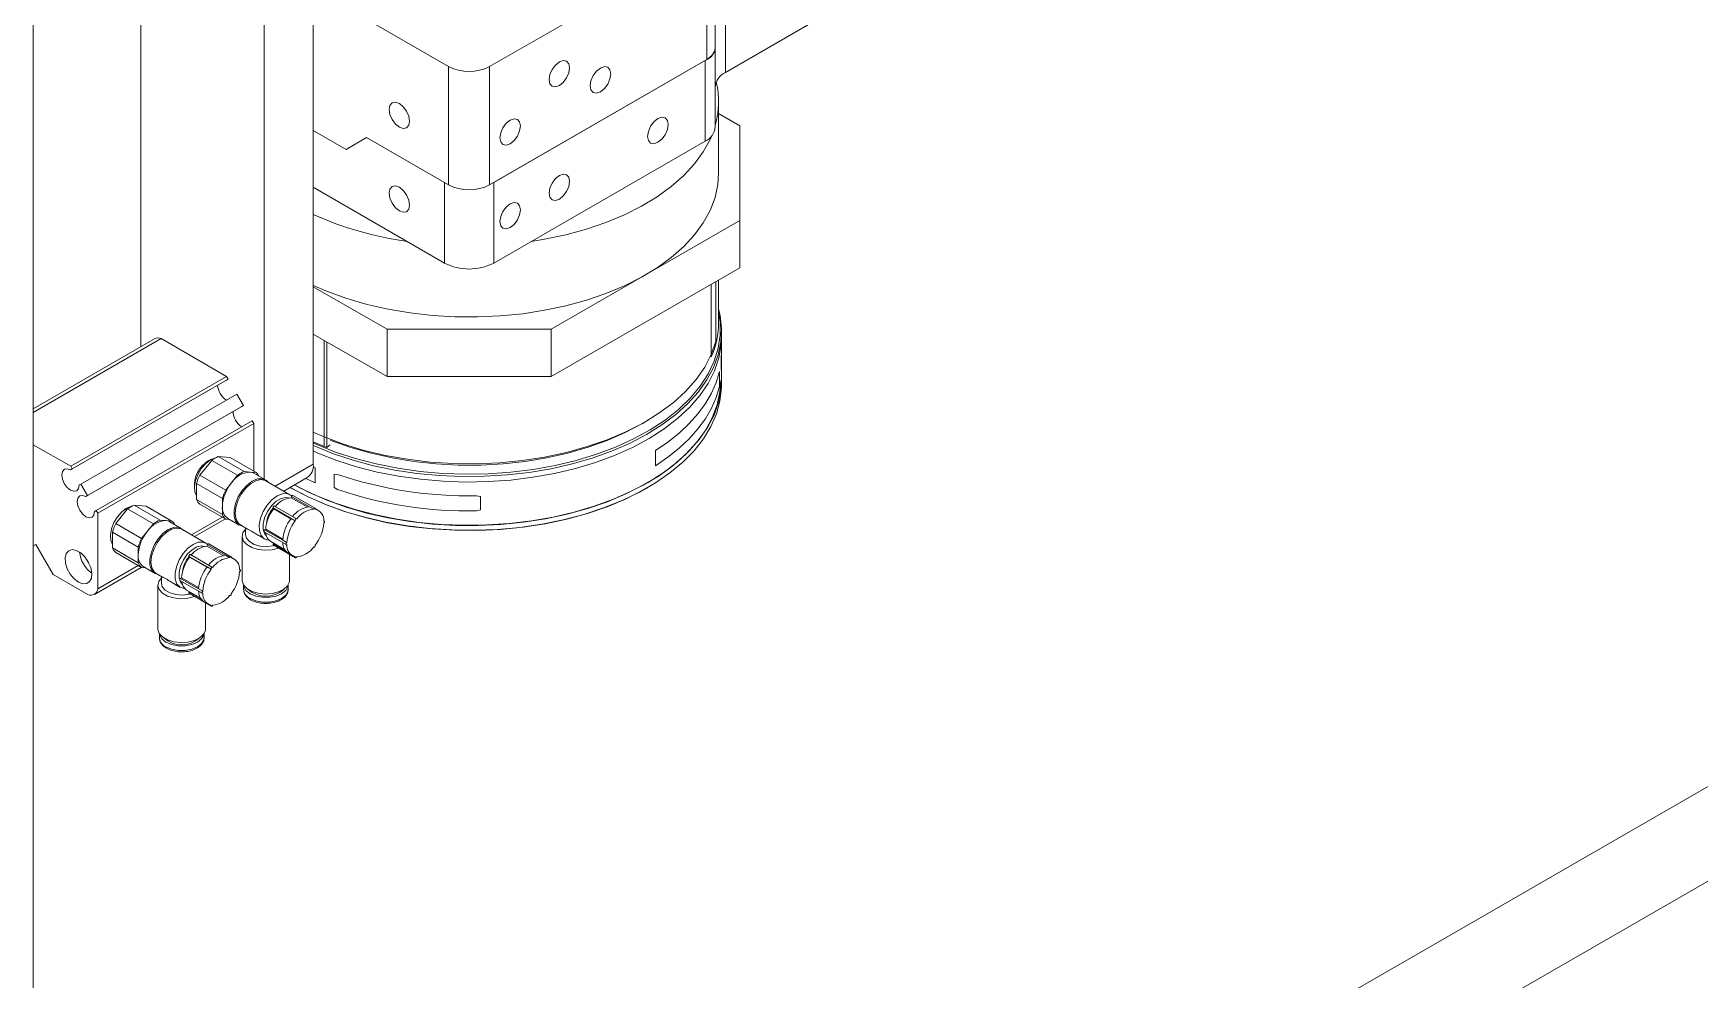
# Model space of a CAD drawing. Header units: millimetres. Extents: x 169 to 14583, y -399 to 10804.
# Drawn here: x 4283.4 to 4570.6, y 8486.7 to 8649.9 of the extents above; entities that cross this region are included whole.
import ezdxf

# ---------------------------------------------------------------- set-up
doc = ezdxf.new("R2010")
doc.units = ezdxf.units.MM
doc.header["$LTSCALE"] = 35

msp = doc.modelspace()

# ---------------------------------------------------------------- linework, layer by layer
at = {"color": 7, "linetype": 'Continuous', "lineweight": 18}
for p, q in [((4283.406, 8830.018), (4283.406, 8337.08)), ((4301.953, 8690.306), (4301.953, 8595.861)), ((4323.166, 8573.025), (4323.166, 8678.06)), ((4400.948, 8667.82), (4400.948, 8647.406)), ((4331.651, 8575.584), (4331.651, 8665.403)), ((4362.057, 8644.173), (4399.483, 8665.779)), ((4399.483, 8645.365), (4399.483, 8665.779)), ((4331.651, 8657.644), (4354.986, 8644.173)), ((4402.705, 8643.141), (4402.705, 8656.882)), ((4419.333, 8652.74), (4402.705, 8643.141)), ((4283.406, 8353.408), (4796.058, 8649.356)), ((4362.057, 8623.76), (4399.483, 8645.365)), ((4362.764, 8624.168), (4399.19, 8645.196)), ((4399.19, 8645.196), (4399.19, 8631.315)), ((4400.948, 8646.351), (4400.948, 8647.406)), ((4400.948, 8633.764), (4400.948, 8646.351)), ((4354.986, 8623.76), (4354.986, 8644.173)), ((4362.057, 8644.173), (4362.057, 8623.76)), ((4283.406, 8337.08), (4810.201, 8641.192)), ((4401.521, 8625.796), (4401.521, 8638.044)), ((4401.521, 8625.796), (4401.521, 8638.044)), ((4401.521, 8625.796), (4401.521, 8638.044)), ((4401.521, 8625.796), (4401.521, 8638.044)), ((4401.521, 8636.078), (4405.19, 8633.96)), ((4405.19, 8617.632), (4405.19, 8633.96)), ((4331.651, 8633.148), (4337.308, 8629.882)), ((4337.308, 8629.882), (4340.844, 8631.924)), ((4340.844, 8631.924), (4354.279, 8624.168)), ((4340.844, 8631.924), (4354.986, 8623.76)), ((4362.764, 8610.287), (4399.19, 8631.315)), ((4331.651, 8623.349), (4354.279, 8610.287)), ((4354.279, 8610.287), (4354.279, 8624.168)), ((4362.764, 8610.287), (4362.764, 8624.168)), ((4405.19, 8617.632), (4372.664, 8598.855)), ((4405.19, 8609.467), (4405.19, 8617.632)), ((4405.19, 8609.467), (4372.664, 8590.689)), ((4405.19, 8609.467), (4388.927, 8600.078)), ((4344.379, 8598.855), (4331.651, 8606.202)), ((4400.263, 8594.114), (4400.263, 8606.622)), ((4401.039, 8596.777), (4401.039, 8607.07)), ((4401.521, 8600.075), (4401.521, 8607.349)), ((4388.927, 8600.078), (4372.664, 8590.689)), ((4283.406, 8584.529), (4305.44, 8597.249)), ((4304.31, 8597.222), (4283.406, 8585.154)), ((4316.721, 8590.737), (4305.44, 8597.249)), ((4344.379, 8590.689), (4331.651, 8598.037)), ((4333.56, 8578.638), (4333.56, 8596.935)), ((4334.007, 8578.456), (4334.007, 8596.677)), ((4344.379, 8598.855), (4372.664, 8598.855)), ((4344.379, 8590.689), (4344.379, 8598.855)), ((4372.664, 8598.855), (4372.664, 8590.689)), ((4401.062, 8596.949), (4401.039, 8596.777)), ((4402.021, 8589.297), (4402.021, 8598.567)), ((4402.021, 8595.258), (4402.021, 8597.626)), ((4400.093, 8594.139), (4400.263, 8594.114)), ((4401.986, 8594.081), (4402.008, 8594.639)), ((4401.986, 8591.795), (4401.986, 8594.081)), ((4402.008, 8594.639), (4402.021, 8595.258)), ((4289.851, 8575.225), (4316.721, 8590.737)), ((4290.114, 8574.768), (4316.984, 8590.28)), ((4316.691, 8590.11), (4316.984, 8590.28)), ((4316.984, 8590.28), (4316.721, 8590.737)), ((4372.664, 8590.689), (4344.379, 8590.689)), ((4401.644, 8591.589), (4401.644, 8588.976)), ((4401.986, 8591.795), (4402.008, 8592.026)), ((4402.021, 8592.645), (4402.008, 8592.026)), ((4402.021, 8590.153), (4402.021, 8592.645)), ((4289.821, 8574.598), (4316.691, 8590.11)), ((4291.614, 8572.17), (4318.484, 8587.682)), ((4319.634, 8585.69), (4318.484, 8587.682)), ((4292.471, 8570.008), (4319.341, 8585.52)), ((4292.764, 8570.178), (4319.634, 8585.69)), ((4319.341, 8585.52), (4319.634, 8585.69)), ((4294.264, 8567.58), (4321.134, 8583.092)), ((4294.528, 8567.123), (4321.398, 8582.635)), ((4321.398, 8582.635), (4321.134, 8583.092)), ((4321.398, 8574.367), (4321.398, 8582.635)), ((4289.851, 8575.225), (4283.406, 8578.945)), ((4334.007, 8578.456), (4331.651, 8579.47)), ((4334.577, 8578.93), (4334.007, 8578.456)), ((4314.148, 8576.243), (4312.102, 8573.698)), ((4313.62, 8576.197), (4314.081, 8576.413)), ((4314.148, 8576.243), (4318.603, 8573.671)), ((4315.284, 8576.899), (4319.739, 8574.327)), ((4317.33, 8576.716), (4315.284, 8576.899)), ((4317.33, 8576.716), (4321.785, 8574.144)), ((4390.625, 8575.332), (4390.625, 8577.945)), ((4289.821, 8574.598), (4290.114, 8574.768)), ((4290.114, 8574.768), (4289.851, 8575.225)), ((4312.102, 8573.698), (4316.557, 8571.126)), ((4317.58, 8572.399), (4318.603, 8573.671)), ((4319.739, 8574.327), (4320.762, 8574.236)), ((4320.762, 8574.236), (4321.785, 8574.144)), ((4323.401, 8572.889), (4321.421, 8574.032)), ((4325.092, 8571.797), (4331.651, 8575.584)), ((4326.557, 8570.951), (4330.616, 8573.294)), ((4332.008, 8572.369), (4330.352, 8573.142)), ((4331.63, 8575.151), (4332.008, 8574.982)), ((4332.008, 8574.982), (4332.008, 8572.369)), ((4335.269, 8571.585), (4335.269, 8573.871)), ((4335.269, 8573.871), (4335.85, 8573.826)), ((4291.614, 8572.17), (4291.321, 8572)), ((4292.764, 8570.178), (4291.614, 8572.17)), ((4292.471, 8570.008), (4292.764, 8570.178)), ((4311.534, 8572.234), (4315.989, 8569.662)), ((4311.534, 8572.234), (4311.534, 8569.506)), ((4316.557, 8571.126), (4317.58, 8572.399)), ((4327.631, 8570.332), (4323.492, 8572.721)), ((4327.757, 8571.543), (4327.863, 8571.482)), ((4331.963, 8568), (4328.145, 8570.204)), ((4335.269, 8571.585), (4335.85, 8571.213)), ((4359.788, 8570.156), (4360.472, 8570.008)), ((4389.179, 8571.482), (4389.286, 8571.543)), ((4294.264, 8567.58), (4293.971, 8567.41)), ((4294.528, 8567.123), (4294.264, 8567.58)), ((4299.652, 8567.875), (4297.607, 8565.33)), ((4299.124, 8567.829), (4299.75, 8568.097)), ((4299.652, 8567.875), (4304.107, 8565.303)), ((4300.789, 8568.531), (4305.243, 8565.959)), ((4302.834, 8568.348), (4300.789, 8568.531)), ((4302.834, 8568.348), (4307.289, 8565.776)), ((4311.534, 8569.506), (4315.989, 8566.934)), ((4316.557, 8566.126), (4312.102, 8568.698)), ((4315.989, 8568.298), (4315.989, 8569.662)), ((4315.989, 8566.934), (4315.989, 8568.298)), ((4327.854, 8566.244), (4324.742, 8568.04)), ((4324.831, 8567.914), (4324.742, 8568.04)), ((4327.814, 8566.191), (4324.831, 8567.914)), ((4328.782, 8566.163), (4324.963, 8568.367)), ((4325.526, 8568.695), (4325.051, 8568.317)), ((4327.833, 8569.81), (4327.921, 8570.038)), ((4330.608, 8568.208), (4327.833, 8569.81)), ((4331.032, 8568.242), (4327.921, 8570.038)), ((4331.739, 8567.834), (4331.032, 8568.242)), ((4332.522, 8567.623), (4332.004, 8567.922)), ((4359.788, 8567.543), (4360.472, 8567.721)), ((4360.472, 8570.008), (4360.472, 8567.721)), ((4294.528, 8554.096), (4294.528, 8567.123)), ((4297.607, 8565.33), (4302.061, 8562.758)), ((4303.084, 8564.031), (4304.107, 8565.303)), ((4305.243, 8565.959), (4306.266, 8565.867)), ((4306.266, 8565.867), (4307.289, 8565.776)), ((4308.905, 8564.521), (4306.925, 8565.664)), ((4310.646, 8563.401), (4315.962, 8566.47)), ((4311.187, 8563.088), (4316.503, 8566.157)), ((4317.217, 8566.067), (4316.557, 8566.126)), ((4316.921, 8566.238), (4318.901, 8565.095)), ((4319.092, 8565.1), (4320.194, 8564.464)), ((4319.984, 8564.585), (4319.984, 8563.404)), ((4328.561, 8565.835), (4327.854, 8566.244)), ((4333.554, 8565.736), (4333.448, 8565.798)), ((4283.406, 8561.483), (4283.839, 8561.733)), ((4283.406, 8561.482), (4283.84, 8561.733)), ((4283.839, 8561.733), (4286.828, 8556.556)), ((4297.038, 8563.865), (4301.493, 8561.294)), ((4297.038, 8563.865), (4297.038, 8561.138)), ((4302.061, 8562.758), (4303.084, 8564.031)), ((4313.135, 8561.963), (4308.996, 8564.353)), ((4313.337, 8561.442), (4313.425, 8561.67)), ((4316.537, 8559.874), (4313.425, 8561.67)), ((4317.468, 8559.632), (4313.649, 8561.836)), ((4319.384, 8563.121), (4319.384, 8555.56)), ((4322.371, 8563.207), (4323.232, 8562.71)), ((4323.172, 8563.92), (4326.991, 8561.716)), ((4323.275, 8564.259), (4323.452, 8564.361)), ((4326.387, 8562.463), (4323.275, 8564.259)), ((4326.398, 8562.66), (4323.452, 8564.361)), ((4324.329, 8562.25), (4326.701, 8560.881)), ((4324.742, 8561.845), (4324.795, 8561.981)), ((4326.883, 8560.609), (4324.742, 8561.845)), ((4324.763, 8561.657), (4328.582, 8559.452)), ((4327.094, 8562.054), (4326.387, 8562.463)), ((4297.038, 8561.138), (4301.493, 8558.566)), ((4302.061, 8557.758), (4297.607, 8560.329)), ((4301.493, 8559.93), (4301.493, 8561.294)), ((4301.493, 8558.566), (4301.493, 8559.93)), ((4313.358, 8557.875), (4310.247, 8559.671)), ((4310.335, 8559.546), (4310.247, 8559.671)), ((4313.319, 8557.823), (4310.335, 8559.546)), ((4314.286, 8557.795), (4310.467, 8559.999)), ((4311.03, 8560.327), (4310.555, 8559.948)), ((4316.112, 8559.84), (4313.337, 8561.442)), ((4317.244, 8559.466), (4316.537, 8559.874)), ((4318.027, 8559.255), (4317.509, 8559.554)), ((4327.316, 8560.237), (4328.023, 8559.829)), ((4327.584, 8555.56), (4327.584, 8560.028)), ((4331.734, 8561.306), (4331.764, 8561.289)), ((4286.828, 8556.556), (4292.809, 8553.104)), ((4293.939, 8553.131), (4302.008, 8557.789)), ((4294.528, 8554.096), (4301.466, 8558.101)), ((4302.722, 8557.699), (4302.061, 8557.758)), ((4302.425, 8557.87), (4304.405, 8556.727)), ((4304.597, 8556.732), (4305.698, 8556.096)), ((4305.489, 8556.217), (4305.489, 8555.036)), ((4308.78, 8555.89), (4308.957, 8555.993)), ((4311.891, 8554.094), (4308.78, 8555.89)), ((4311.903, 8554.292), (4308.957, 8555.993)), ((4314.065, 8557.467), (4313.358, 8557.875)), ((4319.059, 8557.368), (4318.952, 8557.43)), ((4304.889, 8554.753), (4304.889, 8547.192)), ((4307.875, 8554.839), (4308.736, 8554.342)), ((4308.676, 8555.552), (4312.495, 8553.348)), ((4309.834, 8553.882), (4312.205, 8552.512)), ((4310.247, 8553.477), (4310.299, 8553.613)), ((4312.388, 8552.241), (4310.247, 8553.477)), ((4310.267, 8553.289), (4314.086, 8551.084)), ((4312.598, 8553.686), (4311.891, 8554.094)), ((4317.239, 8552.938), (4317.268, 8552.921)), ((4319.634, 8554.746), (4319.634, 8554.009)), ((4327.334, 8554.009), (4327.334, 8554.746)), ((4312.82, 8551.869), (4313.527, 8551.461)), ((4313.089, 8547.192), (4313.089, 8551.66)), ((4305.139, 8546.378), (4305.139, 8545.641)), ((4312.839, 8545.641), (4312.839, 8546.378))]:
    msp.add_line(p, q, dxfattribs=at)
at = {"color": 7, "linetype": 'Continuous', "lineweight": 18, "flags": 128}
for points in [[(4372.31, 8641.927), (4372.445, 8641.223), (4372.828, 8640.782), (4373.401, 8640.671), (4374.078, 8640.906), (4374.754, 8641.452), (4375.328, 8642.225), (4375.711, 8643.109), (4375.846, 8643.968), (4375.711, 8644.671), (4375.328, 8645.112), (4374.754, 8645.224), (4374.078, 8644.988), (4373.401, 8644.443), (4372.828, 8643.669), (4372.445, 8642.785), (4372.31, 8641.927)], [(4379.381, 8640.864), (4379.516, 8640.161), (4379.899, 8639.72), (4380.472, 8639.608), (4381.149, 8639.844), (4381.825, 8640.389), (4382.399, 8641.163), (4382.782, 8642.047), (4382.917, 8642.905), (4382.782, 8643.609), (4382.399, 8644.05), (4381.825, 8644.161), (4381.149, 8643.926), (4380.472, 8643.38), (4379.899, 8642.607), (4379.516, 8641.723), (4379.381, 8640.864)], [(4346.501, 8633.721), (4347.177, 8633.485), (4347.751, 8633.597), (4348.134, 8634.038), (4348.268, 8634.741), (4348.134, 8635.6), (4347.751, 8636.484), (4347.177, 8637.257), (4346.501, 8637.803), (4345.824, 8638.038), (4345.251, 8637.927), (4344.867, 8637.486), (4344.733, 8636.782), (4344.867, 8635.924), (4345.251, 8635.04), (4345.824, 8634.266), (4346.501, 8633.721)], [(4363.825, 8631.884), (4363.959, 8631.18), (4364.342, 8630.739), (4364.916, 8630.628), (4365.592, 8630.863), (4366.269, 8631.409), (4366.842, 8632.183), (4367.226, 8633.066), (4367.36, 8633.925), (4367.226, 8634.628), (4366.842, 8635.07), (4366.269, 8635.181), (4365.592, 8634.946), (4364.916, 8634.4), (4364.342, 8633.626), (4363.959, 8632.743), (4363.825, 8631.884)], [(4389.281, 8632.127), (4389.415, 8631.423), (4389.798, 8630.982), (4390.372, 8630.871), (4391.048, 8631.106), (4391.725, 8631.652), (4392.298, 8632.425), (4392.682, 8633.309), (4392.816, 8634.168), (4392.682, 8634.871), (4392.298, 8635.312), (4391.725, 8635.424), (4391.048, 8635.188), (4390.372, 8634.642), (4389.798, 8633.869), (4389.415, 8632.985), (4389.281, 8632.127)], [(4389.281, 8632.127), (4389.415, 8631.423), (4389.798, 8630.982), (4390.372, 8630.871), (4391.048, 8631.106), (4391.725, 8631.652), (4392.298, 8632.425), (4392.682, 8633.309), (4392.816, 8634.168), (4392.682, 8634.871), (4392.298, 8635.312), (4391.725, 8635.424), (4391.048, 8635.188), (4390.372, 8634.642), (4389.798, 8633.869), (4389.415, 8632.985), (4389.281, 8632.127)], [(4389.281, 8632.127), (4389.415, 8631.423), (4389.798, 8630.982), (4390.372, 8630.871), (4391.048, 8631.106), (4391.725, 8631.652), (4392.298, 8632.425), (4392.682, 8633.309), (4392.816, 8634.168), (4392.682, 8634.871), (4392.298, 8635.312), (4391.725, 8635.424), (4391.048, 8635.188), (4390.372, 8634.642), (4389.798, 8633.869), (4389.415, 8632.985), (4389.281, 8632.127)], [(4389.281, 8632.127), (4389.415, 8631.423), (4389.798, 8630.982), (4390.372, 8630.871), (4391.048, 8631.106), (4391.725, 8631.652), (4392.298, 8632.425), (4392.682, 8633.309), (4392.816, 8634.168), (4392.682, 8634.871), (4392.298, 8635.312), (4391.725, 8635.424), (4391.048, 8635.188), (4390.372, 8634.642), (4389.798, 8633.869), (4389.415, 8632.985), (4389.281, 8632.127)], [(4369.192, 8613.998), (4371.53, 8614.384), (4375.203, 8615.165), (4378.738, 8616.136), (4382.105, 8617.288), (4385.277, 8618.612), (4388.227, 8620.097), (4390.931, 8621.73), (4393.367, 8623.499), (4395.513, 8625.389), (4397.354, 8627.383), (4398.872, 8629.466), (4400.056, 8631.62), (4400.323, 8632.226)], [(4369.192, 8613.998), (4371.53, 8614.384), (4375.203, 8615.165), (4378.738, 8616.136), (4382.105, 8617.288), (4385.277, 8618.612), (4388.227, 8620.097), (4390.931, 8621.73), (4393.367, 8623.499), (4395.513, 8625.389), (4397.354, 8627.383), (4398.872, 8629.466), (4400.056, 8631.62), (4400.323, 8632.226)], [(4369.192, 8613.998), (4371.53, 8614.384), (4375.203, 8615.165), (4378.738, 8616.136), (4382.105, 8617.288), (4385.277, 8618.612), (4388.227, 8620.097), (4390.931, 8621.73), (4393.367, 8623.499), (4395.513, 8625.389), (4397.354, 8627.383), (4398.872, 8629.466), (4400.056, 8631.62), (4400.323, 8632.226)], [(4369.192, 8613.998), (4371.53, 8614.384), (4375.203, 8615.165), (4378.738, 8616.136), (4382.105, 8617.288), (4385.277, 8618.612), (4388.227, 8620.097), (4390.931, 8621.73), (4393.367, 8623.499), (4395.513, 8625.389), (4397.354, 8627.383), (4398.872, 8629.466), (4400.056, 8631.62), (4400.323, 8632.226)], [(4331.651, 8606.416), (4334.126, 8605.355), (4337.447, 8604.159), (4340.942, 8603.142), (4344.584, 8602.313), (4348.341, 8601.679), (4352.182, 8601.244), (4356.075, 8601.013), (4359.989, 8600.987), (4363.891, 8601.167), (4367.749, 8601.551), (4371.53, 8602.136), (4375.203, 8602.917), (4378.738, 8603.887), (4382.105, 8605.039), (4385.277, 8606.363), (4388.227, 8607.849), (4390.931, 8609.482), (4393.367, 8611.251), (4395.513, 8613.141), (4397.354, 8615.135), (4398.872, 8617.218), (4400.056, 8619.372), (4400.896, 8621.579), (4401.385, 8623.821), (4401.521, 8625.796)], [(4331.651, 8606.416), (4334.126, 8605.355), (4337.447, 8604.159), (4340.942, 8603.142), (4344.584, 8602.313), (4348.341, 8601.679), (4352.182, 8601.244), (4356.075, 8601.013), (4359.989, 8600.987), (4363.891, 8601.167), (4367.749, 8601.551), (4371.53, 8602.136), (4375.203, 8602.917), (4378.738, 8603.887), (4382.105, 8605.039), (4385.277, 8606.363), (4388.227, 8607.849), (4390.931, 8609.482), (4393.367, 8611.251), (4395.513, 8613.141), (4397.354, 8615.135), (4398.872, 8617.218), (4400.056, 8619.372), (4400.896, 8621.579), (4401.385, 8623.821), (4401.521, 8625.796)], [(4331.651, 8606.416), (4334.126, 8605.355), (4337.447, 8604.159), (4340.942, 8603.142), (4344.584, 8602.313), (4348.341, 8601.679), (4352.182, 8601.244), (4356.075, 8601.013), (4359.989, 8600.987), (4363.891, 8601.167), (4367.749, 8601.551), (4371.53, 8602.136), (4375.203, 8602.917), (4378.738, 8603.887), (4382.105, 8605.039), (4385.277, 8606.363), (4388.227, 8607.849), (4390.931, 8609.482), (4393.367, 8611.251), (4395.513, 8613.141), (4397.354, 8615.135), (4398.872, 8617.218), (4400.056, 8619.372), (4400.896, 8621.579), (4401.385, 8623.821), (4401.521, 8625.796)], [(4331.651, 8606.416), (4334.126, 8605.355), (4337.447, 8604.159), (4340.942, 8603.142), (4344.584, 8602.313), (4348.341, 8601.679), (4352.182, 8601.244), (4356.075, 8601.013), (4359.989, 8600.987), (4363.891, 8601.167), (4367.749, 8601.551), (4371.53, 8602.136), (4375.203, 8602.917), (4378.738, 8603.887), (4382.105, 8605.039), (4385.277, 8606.363), (4388.227, 8607.849), (4390.931, 8609.482), (4393.367, 8611.251), (4395.513, 8613.141), (4397.354, 8615.135), (4398.872, 8617.218), (4400.056, 8619.372), (4400.896, 8621.579), (4401.385, 8623.821), (4401.521, 8625.796)], [(4372.31, 8622.33), (4372.445, 8621.626), (4372.828, 8621.185), (4373.401, 8621.074), (4374.078, 8621.309), (4374.754, 8621.855), (4375.328, 8622.628), (4375.711, 8623.512), (4375.846, 8624.371), (4375.711, 8625.074), (4375.328, 8625.515), (4374.754, 8625.627), (4374.078, 8625.391), (4373.401, 8624.846), (4372.828, 8624.072), (4372.445, 8623.188), (4372.31, 8622.33)], [(4372.31, 8622.33), (4372.445, 8621.626), (4372.828, 8621.185), (4373.401, 8621.074), (4374.078, 8621.309), (4374.754, 8621.855), (4375.328, 8622.628), (4375.711, 8623.512), (4375.846, 8624.371), (4375.711, 8625.074), (4375.328, 8625.515), (4374.754, 8625.627), (4374.078, 8625.391), (4373.401, 8624.846), (4372.828, 8624.072), (4372.445, 8623.188), (4372.31, 8622.33)], [(4372.31, 8622.33), (4372.445, 8621.626), (4372.828, 8621.185), (4373.401, 8621.074), (4374.078, 8621.309), (4374.754, 8621.855), (4375.328, 8622.628), (4375.711, 8623.512), (4375.846, 8624.371), (4375.711, 8625.074), (4375.328, 8625.515), (4374.754, 8625.627), (4374.078, 8625.391), (4373.401, 8624.846), (4372.828, 8624.072), (4372.445, 8623.188), (4372.31, 8622.33)], [(4372.31, 8622.33), (4372.445, 8621.626), (4372.828, 8621.185), (4373.401, 8621.074), (4374.078, 8621.309), (4374.754, 8621.855), (4375.328, 8622.628), (4375.711, 8623.512), (4375.846, 8624.371), (4375.711, 8625.074), (4375.328, 8625.515), (4374.754, 8625.627), (4374.078, 8625.391), (4373.401, 8624.846), (4372.828, 8624.072), (4372.445, 8623.188), (4372.31, 8622.33)], [(4344.733, 8622.33), (4344.867, 8621.471), (4345.251, 8620.587), (4345.824, 8619.814), (4346.501, 8619.268), (4347.177, 8619.033), (4347.751, 8619.144), (4348.134, 8619.585), (4348.268, 8620.289), (4348.134, 8621.147), (4347.751, 8622.031), (4347.177, 8622.805), (4346.501, 8623.35), (4345.824, 8623.586), (4345.251, 8623.474), (4344.867, 8623.033), (4344.733, 8622.33)], [(4344.733, 8622.33), (4344.867, 8621.471), (4345.251, 8620.587), (4345.824, 8619.814), (4346.501, 8619.268), (4347.177, 8619.033), (4347.751, 8619.144), (4348.134, 8619.585), (4348.268, 8620.289), (4348.134, 8621.147), (4347.751, 8622.031), (4347.177, 8622.805), (4346.501, 8623.35), (4345.824, 8623.586), (4345.251, 8623.474), (4344.867, 8623.033), (4344.733, 8622.33)], [(4344.733, 8622.33), (4344.867, 8621.471), (4345.251, 8620.587), (4345.824, 8619.814), (4346.501, 8619.268), (4347.177, 8619.033), (4347.751, 8619.144), (4348.134, 8619.585), (4348.268, 8620.289), (4348.134, 8621.147), (4347.751, 8622.031), (4347.177, 8622.805), (4346.501, 8623.35), (4345.824, 8623.586), (4345.251, 8623.474), (4344.867, 8623.033), (4344.733, 8622.33)], [(4344.733, 8622.33), (4344.867, 8621.471), (4345.251, 8620.587), (4345.824, 8619.814), (4346.501, 8619.268), (4347.177, 8619.033), (4347.751, 8619.144), (4348.134, 8619.585), (4348.268, 8620.289), (4348.134, 8621.147), (4347.751, 8622.031), (4347.177, 8622.805), (4346.501, 8623.35), (4345.824, 8623.586), (4345.251, 8623.474), (4344.867, 8623.033), (4344.733, 8622.33)], [(4363.825, 8617.431), (4363.959, 8616.728), (4364.342, 8616.287), (4364.916, 8616.175), (4365.592, 8616.41), (4366.269, 8616.956), (4366.842, 8617.73), (4367.226, 8618.613), (4367.36, 8619.472), (4367.226, 8620.176), (4366.842, 8620.617), (4366.269, 8620.728), (4365.592, 8620.493), (4364.916, 8619.947), (4364.342, 8619.174), (4363.959, 8618.29), (4363.825, 8617.431)], [(4363.825, 8617.431), (4363.959, 8616.728), (4364.342, 8616.287), (4364.916, 8616.175), (4365.592, 8616.41), (4366.269, 8616.956), (4366.842, 8617.73), (4367.226, 8618.613), (4367.36, 8619.472), (4367.226, 8620.176), (4366.842, 8620.617), (4366.269, 8620.728), (4365.592, 8620.493), (4364.916, 8619.947), (4364.342, 8619.174), (4363.959, 8618.29), (4363.825, 8617.431)], [(4363.825, 8617.431), (4363.959, 8616.728), (4364.342, 8616.287), (4364.916, 8616.175), (4365.592, 8616.41), (4366.269, 8616.956), (4366.842, 8617.73), (4367.226, 8618.613), (4367.36, 8619.472), (4367.226, 8620.176), (4366.842, 8620.617), (4366.269, 8620.728), (4365.592, 8620.493), (4364.916, 8619.947), (4364.342, 8619.174), (4363.959, 8618.29), (4363.825, 8617.431)], [(4363.825, 8617.431), (4363.959, 8616.728), (4364.342, 8616.287), (4364.916, 8616.175), (4365.592, 8616.41), (4366.269, 8616.956), (4366.842, 8617.73), (4367.226, 8618.613), (4367.36, 8619.472), (4367.226, 8620.176), (4366.842, 8620.617), (4366.269, 8620.728), (4365.592, 8620.493), (4364.916, 8619.947), (4364.342, 8619.174), (4363.959, 8618.29), (4363.825, 8617.431)], [(4331.651, 8578.819), (4331.945, 8578.687), (4335.139, 8577.392), (4338.521, 8576.267), (4342.064, 8575.322), (4345.74, 8574.564), (4349.519, 8573.999), (4353.37, 8573.632), (4357.262, 8573.466), (4361.165, 8573.502), (4365.047, 8573.74), (4368.876, 8574.177), (4372.621, 8574.811), (4376.253, 8575.636), (4379.742, 8576.646), (4383.061, 8577.833), (4386.182, 8579.186), (4389.08, 8580.695), (4391.732, 8582.349), (4394.117, 8584.133), (4396.215, 8586.033), (4398.009, 8588.034), (4399.486, 8590.119), (4400.633, 8592.273), (4401.441, 8594.478), (4401.903, 8596.715), (4402.016, 8598.968), (4401.779, 8601.217), (4401.521, 8602.364)], [(4401.521, 8601.788), (4401.764, 8600.137), (4401.788, 8597.864), (4401.454, 8595.6), (4400.765, 8593.362), (4399.727, 8591.17), (4398.348, 8589.041), (4396.641, 8586.994), (4394.618, 8585.044), (4392.296, 8583.209), (4389.696, 8581.502), (4386.838, 8579.94), (4383.746, 8578.533), (4380.445, 8577.295), (4376.963, 8576.234), (4373.329, 8575.361), (4369.572, 8574.681), (4365.724, 8574.202), (4361.816, 8573.926), (4357.881, 8573.856), (4353.952, 8573.993), (4350.06, 8574.336), (4346.238, 8574.881), (4342.518, 8575.624), (4338.93, 8576.559), (4335.504, 8577.678), (4332.268, 8578.972), (4331.651, 8579.249)], [(4331.651, 8577.877), (4332.467, 8577.516), (4335.695, 8576.249), (4339.106, 8575.154), (4342.673, 8574.24), (4346.368, 8573.514), (4350.161, 8572.982), (4354.022, 8572.648), (4357.918, 8572.516), (4361.819, 8572.586), (4365.694, 8572.857), (4369.511, 8573.328), (4373.24, 8573.995), (4376.85, 8574.852), (4380.312, 8575.892), (4383.6, 8577.107), (4386.685, 8578.487), (4389.543, 8580.022), (4392.152, 8581.698), (4394.49, 8583.502), (4396.538, 8585.42), (4398.28, 8587.437), (4399.702, 8589.535), (4400.792, 8591.699), (4401.543, 8593.91), (4401.946, 8596.151), (4402.021, 8597.626)], [(4401.039, 8596.777), (4400.262, 8594.519), (4399.125, 8592.312), (4397.638, 8590.175), (4395.816, 8588.127), (4393.672, 8586.185), (4391.226, 8584.367), (4388.498, 8582.687), (4385.513, 8581.16), (4382.295, 8579.799), (4378.873, 8578.616), (4375.276, 8577.622), (4371.534, 8576.824), (4367.681, 8576.23), (4363.749, 8575.844), (4359.772, 8575.671), (4355.784, 8575.711), (4351.819, 8575.964), (4347.913, 8576.428), (4344.097, 8577.098), (4340.406, 8577.971), (4336.87, 8579.036), (4333.521, 8580.287), (4331.651, 8581.104)], [(4390.625, 8577.945), (4392.764, 8579.403), (4394.704, 8580.951), (4396.435, 8582.579), (4397.947, 8584.279), (4399.231, 8586.04), (4400.278, 8587.852), (4401.084, 8589.706), (4401.644, 8591.589)], [(4327.764, 8571.539), (4330.646, 8570.019), (4333.751, 8568.654), (4337.057, 8567.455), (4340.534, 8566.432), (4344.157, 8565.593), (4347.896, 8564.945), (4351.72, 8564.494), (4355.598, 8564.242), (4359.501, 8564.191), (4363.395, 8564.343), (4367.25, 8564.695), (4371.035, 8565.246), (4374.719, 8565.991), (4378.273, 8566.923), (4381.667, 8568.035), (4384.876, 8569.318), (4387.872, 8570.762), (4390.632, 8572.356), (4393.133, 8574.086), (4395.356, 8575.938), (4397.282, 8577.898), (4398.896, 8579.949), (4400.184, 8582.076), (4401.138, 8584.261), (4401.748, 8586.487), (4402.011, 8588.735), (4402.021, 8589.297)], [(4328.404, 8572.017), (4330.818, 8570.769), (4333.967, 8569.395), (4337.32, 8568.191), (4340.848, 8567.169), (4344.522, 8566.336), (4348.313, 8565.699), (4352.188, 8565.264), (4356.116, 8565.034), (4360.063, 8565.011), (4363.998, 8565.196), (4367.888, 8565.586), (4371.699, 8566.179), (4375.402, 8566.97), (4378.965, 8567.951), (4382.358, 8569.116), (4385.554, 8570.454), (4388.526, 8571.954), (4391.249, 8573.604), (4393.701, 8575.39), (4395.861, 8577.298), (4397.713, 8579.311), (4399.239, 8581.413), (4400.428, 8583.586), (4401.269, 8585.812), (4401.757, 8588.074), (4401.89, 8590.036)], [(4389.35, 8572.436), (4391.977, 8574.103), (4394.334, 8575.898), (4396.403, 8577.809), (4398.168, 8579.819), (4399.613, 8581.912), (4400.727, 8584.072), (4401.501, 8586.28), (4401.929, 8588.52), (4402.021, 8590.153)], [(4401.644, 8588.976), (4401.084, 8587.093), (4400.278, 8585.239), (4399.231, 8583.427), (4397.947, 8581.666), (4396.435, 8579.966), (4394.704, 8578.338), (4392.764, 8576.79), (4390.625, 8575.332)], [(4334.577, 8579.747), (4334.838, 8579.643), (4338.139, 8578.467), (4341.615, 8577.472), (4345.234, 8576.666), (4348.967, 8576.057), (4352.782, 8575.648), (4356.645, 8575.445), (4360.524, 8575.448), (4364.387, 8575.658), (4368.199, 8576.073), (4371.929, 8576.689), (4375.544, 8577.502), (4379.014, 8578.503), (4382.309, 8579.685), (4385.402, 8581.037), (4388.265, 8582.548), (4388.574, 8582.729)], [(4334.577, 8579.747), (4334.838, 8579.643), (4338.139, 8578.467), (4341.615, 8577.472), (4345.234, 8576.666), (4348.967, 8576.057), (4352.782, 8575.648), (4356.645, 8575.445), (4360.524, 8575.448), (4364.387, 8575.658), (4368.199, 8576.073), (4371.929, 8576.689), (4375.544, 8577.502), (4379.014, 8578.503), (4382.309, 8579.685), (4385.402, 8581.037), (4388.265, 8582.548), (4388.574, 8582.729)], [(4334.577, 8579.747), (4334.838, 8579.643), (4338.139, 8578.467), (4341.615, 8577.472), (4345.234, 8576.666), (4348.967, 8576.057), (4352.782, 8575.648), (4356.645, 8575.445), (4360.524, 8575.448), (4364.387, 8575.658), (4368.199, 8576.073), (4371.929, 8576.689), (4375.544, 8577.502), (4379.014, 8578.503), (4382.309, 8579.685), (4385.402, 8581.037), (4388.265, 8582.548), (4388.574, 8582.729)], [(4311.534, 8570.122), (4311.258, 8570.802), (4311.196, 8571.734), (4311.383, 8572.789), (4311.803, 8573.873), (4312.42, 8574.889), (4313.177, 8575.748), (4314.009, 8576.373)], [(4314.009, 8576.373), (4314.841, 8576.708), (4314.881, 8576.717)], [(4289.821, 8574.598), (4289.243, 8574.802), (4288.752, 8574.709), (4288.424, 8574.334), (4288.308, 8573.734), (4288.423, 8573.002), (4288.749, 8572.248), (4289.239, 8571.588), (4289.816, 8571.122), (4290.394, 8570.923), (4290.882, 8571.02), (4291.208, 8571.398), (4291.321, 8572)], [(4323.822, 8572.53), (4323.57, 8572.775), (4322.884, 8573.074), (4322.054, 8573.037), (4321.151, 8572.666), (4320.247, 8571.994), (4319.418, 8571.073), (4318.731, 8569.982), (4318.244, 8568.809), (4317.996, 8567.651), (4318.008, 8566.604), (4318.278, 8565.753), (4318.786, 8565.169), (4319.423, 8564.909)], [(4321.421, 8574.032), (4321.108, 8574.168), (4320.762, 8574.236)], [(4292.471, 8570.008), (4291.893, 8570.212), (4291.402, 8570.119), (4291.074, 8569.744), (4290.958, 8569.145), (4291.073, 8568.412), (4291.399, 8567.658), (4291.889, 8566.998), (4292.466, 8566.532), (4293.044, 8566.333), (4293.532, 8566.43), (4293.858, 8566.808), (4293.971, 8567.41)], [(4323.492, 8572.721), (4323.361, 8572.788), (4322.607, 8572.926), (4321.743, 8572.726), (4320.841, 8572.205), (4319.977, 8571.408), (4319.224, 8570.4), (4318.644, 8569.268), (4318.287, 8568.106), (4318.182, 8567.011), (4318.339, 8566.076), (4318.744, 8565.378), (4319.092, 8565.1)], [(4323.904, 8562.509), (4323.188, 8562.736), (4322.662, 8563.284), (4322.371, 8564.106), (4322.339, 8565.132), (4322.569, 8566.276), (4323.041, 8567.441), (4323.716, 8568.528), (4324.536, 8569.444), (4325.431, 8570.114), (4326.327, 8570.479), (4327.147, 8570.509), (4327.822, 8570.201), (4327.945, 8570.089)], [(4327.871, 8571.477), (4330.785, 8569.942), (4333.93, 8568.565), (4337.278, 8567.36), (4340.802, 8566.335), (4344.473, 8565.499), (4348.261, 8564.86), (4352.133, 8564.422), (4356.059, 8564.189), (4360.005, 8564.164), (4363.938, 8564.345), (4367.827, 8564.732), (4371.638, 8565.322), (4375.341, 8566.109), (4378.905, 8567.088), (4382.299, 8568.249), (4385.497, 8569.584), (4388.471, 8571.082), (4389.179, 8571.482)], [(4327.921, 8570.038), (4327.957, 8570.108), (4328.007, 8570.166), (4328.063, 8570.203), (4328.116, 8570.213), (4328.145, 8570.204)], [(4328.418, 8572.026), (4329.246, 8571.579), (4332.247, 8570.139), (4335.461, 8568.86), (4338.86, 8567.752), (4342.417, 8566.825), (4346.105, 8566.086), (4349.892, 8565.54), (4353.748, 8565.192), (4357.643, 8565.046), (4361.545, 8565.102), (4365.423, 8565.359), (4369.245, 8565.816), (4372.981, 8566.469), (4376.6, 8567.312), (4380.074, 8568.34), (4383.374, 8569.543), (4386.475, 8570.912), (4389.35, 8572.436)], [(4297.038, 8561.754), (4296.763, 8562.434), (4296.7, 8563.366), (4296.887, 8564.421), (4297.308, 8565.505), (4297.924, 8566.521), (4298.682, 8567.38), (4299.513, 8568.005)], [(4299.513, 8568.005), (4300.345, 8568.34), (4300.386, 8568.349)], [(4327.373, 8569.765), (4326.909, 8569.848), (4326.101, 8569.689), (4325.251, 8569.198), (4324.444, 8568.425), (4323.76, 8567.448), (4323.268, 8566.364), (4323.016, 8565.281), (4323.031, 8564.309), (4323.31, 8563.543), (4323.593, 8563.217)], [(4324.742, 8568.04), (4324.723, 8568.089), (4324.726, 8568.156), (4324.75, 8568.228), (4324.792, 8568.295), (4324.845, 8568.346), (4324.901, 8568.373), (4324.951, 8568.373), (4324.963, 8568.367)], [(4331.739, 8567.834), (4331.776, 8567.904), (4331.825, 8567.962), (4331.881, 8567.999), (4331.934, 8568.009), (4331.976, 8567.991), (4332, 8567.946), (4332.003, 8567.884), (4331.984, 8567.812)], [(4309.327, 8564.162), (4309.075, 8564.407), (4308.388, 8564.706), (4307.559, 8564.669), (4306.655, 8564.298), (4305.752, 8563.625), (4304.922, 8562.705), (4304.236, 8561.614), (4303.748, 8560.441), (4303.5, 8559.283), (4303.512, 8558.235), (4303.783, 8557.385), (4304.29, 8556.801), (4304.927, 8556.541)], [(4308.996, 8564.353), (4308.865, 8564.42), (4308.111, 8564.557), (4307.247, 8564.357), (4306.346, 8563.837), (4305.482, 8563.039), (4304.728, 8562.032), (4304.149, 8560.9), (4303.791, 8559.737), (4303.687, 8558.643), (4303.843, 8557.707), (4304.248, 8557.01), (4304.597, 8556.732)], [(4306.925, 8565.664), (4306.612, 8565.8), (4306.266, 8565.867)], [(4328.561, 8565.835), (4328.542, 8565.885), (4328.545, 8565.951), (4328.569, 8566.024), (4328.611, 8566.091), (4328.664, 8566.142), (4328.72, 8566.169), (4328.769, 8566.169), (4328.806, 8566.14)], [(4333.451, 8565.725), (4333.506, 8565.745), (4333.553, 8565.737), (4333.585, 8565.702), (4333.596, 8565.645), (4333.585, 8565.575), (4333.553, 8565.503), (4333.506, 8565.441), (4333.451, 8565.398)], [(4309.408, 8554.141), (4308.692, 8554.368), (4308.167, 8554.916), (4307.875, 8555.738), (4307.843, 8556.764), (4308.073, 8557.908), (4308.545, 8559.073), (4309.22, 8560.16), (4310.04, 8561.076), (4310.936, 8561.746), (4311.831, 8562.111), (4312.651, 8562.14), (4313.326, 8561.833), (4313.452, 8561.718)], [(4313.425, 8561.67), (4313.461, 8561.74), (4313.511, 8561.798), (4313.567, 8561.835), (4313.62, 8561.845), (4313.649, 8561.836)], [(4325.686, 8561.124), (4325.666, 8561.117), (4324.545, 8560.835), (4323.331, 8560.756), (4322.13, 8560.887), (4321.05, 8561.217), (4320.185, 8561.715), (4319.614, 8562.339), (4319.387, 8563.032), (4319.524, 8563.734), (4319.984, 8564.354)], [(4324.926, 8561.563), (4324.757, 8561.522), (4323.629, 8561.385), (4322.486, 8561.467), (4321.451, 8561.759), (4320.636, 8562.23), (4320.13, 8562.827), (4319.984, 8563.404)], [(4323.172, 8563.92), (4323.142, 8563.955), (4323.131, 8564.012), (4323.142, 8564.082), (4323.173, 8564.153), (4323.22, 8564.216), (4323.275, 8564.259)], [(4324.763, 8561.657), (4324.75, 8561.666), (4324.726, 8561.71), (4324.723, 8561.773), (4324.742, 8561.845)], [(4327.094, 8561.728), (4327.039, 8561.707), (4326.992, 8561.715), (4326.96, 8561.751), (4326.949, 8561.808), (4326.96, 8561.877), (4326.992, 8561.949), (4327.039, 8562.011), (4327.094, 8562.054)], [(4331.984, 8561.617), (4332.003, 8561.567), (4332, 8561.501), (4331.976, 8561.429), (4331.934, 8561.362), (4331.881, 8561.311), (4331.825, 8561.283), (4331.776, 8561.284), (4331.739, 8561.312)], [(4291.189, 8555.24), (4291.936, 8554.953), (4292.601, 8554.985), (4293.113, 8555.332), (4293.417, 8555.957), (4293.48, 8556.791), (4293.294, 8557.745), (4292.88, 8558.715), (4292.283, 8559.597), (4291.568, 8560.293), (4290.811, 8560.73), (4290.096, 8560.86), (4289.499, 8560.668), (4289.085, 8560.175), (4288.899, 8559.435), (4288.962, 8558.529), (4289.266, 8557.553), (4289.778, 8556.615), (4290.443, 8555.815), (4291.189, 8555.24)], [(4292.637, 8559.12), (4292.789, 8558.818), (4292.975, 8558.534)], [(4312.877, 8561.397), (4312.413, 8561.48), (4311.606, 8561.32), (4310.756, 8560.83), (4309.948, 8560.057), (4309.264, 8559.08), (4308.772, 8557.996), (4308.52, 8556.913), (4308.535, 8555.941), (4308.815, 8555.175), (4309.097, 8554.849)], [(4310.247, 8559.671), (4310.228, 8559.721), (4310.23, 8559.787), (4310.255, 8559.86), (4310.297, 8559.927), (4310.35, 8559.978), (4310.406, 8560.005), (4310.455, 8560.005), (4310.467, 8559.999)], [(4317.244, 8559.466), (4317.28, 8559.536), (4317.33, 8559.594), (4317.385, 8559.631), (4317.439, 8559.641), (4317.48, 8559.622), (4317.505, 8559.578), (4317.508, 8559.515), (4317.489, 8559.444)], [(4328.806, 8559.619), (4328.769, 8559.548), (4328.72, 8559.49), (4328.664, 8559.453), (4328.611, 8559.443), (4328.569, 8559.462), (4328.545, 8559.506), (4328.542, 8559.569), (4328.561, 8559.641)], [(4311.19, 8552.756), (4311.17, 8552.749), (4310.05, 8552.467), (4308.835, 8552.388), (4307.634, 8552.519), (4306.554, 8552.848), (4305.69, 8553.347), (4305.119, 8553.971), (4304.891, 8554.664), (4305.028, 8555.365), (4305.489, 8555.986)], [(4308.676, 8555.552), (4308.646, 8555.587), (4308.635, 8555.644), (4308.646, 8555.713), (4308.678, 8555.785), (4308.725, 8555.847), (4308.78, 8555.89)], [(4314.065, 8557.467), (4314.046, 8557.517), (4314.049, 8557.583), (4314.073, 8557.655), (4314.115, 8557.722), (4314.168, 8557.774), (4314.224, 8557.801), (4314.274, 8557.8), (4314.31, 8557.772)], [(4318.956, 8557.356), (4319.011, 8557.377), (4319.058, 8557.369), (4319.089, 8557.334), (4319.1, 8557.277), (4319.089, 8557.207), (4319.058, 8557.135), (4319.011, 8557.073), (4318.956, 8557.03)], [(4310.43, 8553.195), (4310.261, 8553.153), (4309.133, 8553.017), (4307.99, 8553.099), (4306.955, 8553.391), (4306.14, 8553.862), (4305.634, 8554.459), (4305.489, 8555.036)], [(4310.267, 8553.289), (4310.255, 8553.298), (4310.23, 8553.342), (4310.228, 8553.405), (4310.247, 8553.477)], [(4312.598, 8553.36), (4312.543, 8553.339), (4312.496, 8553.347), (4312.464, 8553.383), (4312.453, 8553.439), (4312.464, 8553.509), (4312.496, 8553.581), (4312.543, 8553.643), (4312.598, 8553.686)], [(4317.489, 8553.249), (4317.508, 8553.199), (4317.505, 8553.133), (4317.48, 8553.061), (4317.439, 8552.994), (4317.385, 8552.943), (4317.33, 8552.915), (4317.28, 8552.916), (4317.244, 8552.944)], [(4327.584, 8555.56), (4327.558, 8555.295), (4327.242, 8554.614), (4326.592, 8554.016), (4325.666, 8553.556), (4324.545, 8553.274), (4323.331, 8553.195), (4322.13, 8553.326), (4321.05, 8553.656), (4320.185, 8554.155), (4319.614, 8554.778), (4319.387, 8555.472), (4319.384, 8555.56)], [(4327.332, 8554.742), (4327.287, 8554.478), (4326.915, 8553.816), (4326.207, 8553.254), (4325.232, 8552.845), (4324.087, 8552.63), (4322.882, 8552.63), (4321.736, 8552.845), (4320.762, 8553.254), (4320.054, 8553.816), (4319.682, 8554.478), (4319.637, 8554.742)], [(4320.762, 8552.437), (4321.736, 8552.028), (4322.882, 8551.814), (4324.087, 8551.814), (4325.232, 8552.028), (4326.207, 8552.437), (4326.915, 8553), (4327.287, 8553.661), (4327.334, 8554.009)], [(4314.31, 8551.251), (4314.274, 8551.18), (4314.224, 8551.122), (4314.168, 8551.085), (4314.115, 8551.075), (4314.073, 8551.094), (4314.049, 8551.138), (4314.046, 8551.201), (4314.065, 8551.272)], [(4313.089, 8547.192), (4313.063, 8546.927), (4312.746, 8546.245), (4312.096, 8545.648), (4311.17, 8545.188), (4310.05, 8544.906), (4308.835, 8544.827), (4307.634, 8544.958), (4306.554, 8545.288), (4305.69, 8545.786), (4305.119, 8546.41), (4304.891, 8547.103), (4304.889, 8547.192)], [(4312.836, 8546.374), (4312.791, 8546.109), (4312.419, 8545.448), (4311.711, 8544.886), (4310.736, 8544.477), (4309.591, 8544.262), (4308.386, 8544.262), (4307.241, 8544.477), (4306.266, 8544.886), (4305.558, 8545.448), (4305.186, 8546.109), (4305.141, 8546.374)], [(4306.266, 8544.069), (4307.241, 8543.66), (4308.386, 8543.445), (4309.591, 8543.445), (4310.736, 8543.66), (4311.711, 8544.069), (4312.419, 8544.632), (4312.791, 8545.293), (4312.839, 8545.641)]]:
    msp.add_lwpolyline(points, dxfattribs=at)
at = {"color": 7, "linetype": 'Continuous', "lineweight": 18}
for centre, radius, start, end in [((4397.471, 8648.471), 3.699, 297.70112, 331.91774), ((4398.446, 8647.656), 2.515, 294.37466, 354.3052), ((4358.521, 8650.997), 7.685, 242.60967, 297.39033), ((4403.951, 8640.392), 3.018, 114.37466, 174.3052), ((4386.986, 8638.042), 14.534, 343.86802, 13.6981), ((4397.945, 8634.064), 3.018, 294.37466, 354.3052), ((4358.521, 8630.583), 7.685, 242.60967, 297.39033), ((4356.146, 8673.238), 59.819, 245.8283, 262.02905), ((4358.521, 8618.475), 9.222, 242.60967, 297.39033), ((4386.507, 8600.131), 15.015, 336.37612, 359.78655), ((4304.904, 8596.047), 1.317, 65.9696, 116.81411), ((4318.451, 8589.394), 3.277, 182.75053, 237.23767), ((4321.101, 8584.804), 3.277, 182.75053, 237.23767), ((4316.172, 8571.89), 5.007, 120.63775, 185.57947), ((4316.946, 8572.707), 4.509, 111.63187, 128.36276), ((4318.979, 8570.187), 7.721, 152.95671, 164.63193), ((4321.008, 8570.136), 4.107, 93.42954, 146.56509), ((4321.401, 8570.136), 4.509, 111.63187, 128.36276), ((4320.598, 8572.719), 1.855, 26.62255, 50.2149), ((4329.273, 8575.281), 2.398, 304.05635, 7.25583), ((4358.163, 8639.466), 69.329, 251.22602, 271.34359), ((4322.889, 8567.98), 6.907, 140.22793, 177.36071), ((4323.434, 8567.616), 7.721, 152.95671, 164.63193), ((4358.163, 8636.853), 69.329, 251.22602, 271.34359), ((4302.451, 8564.339), 4.509, 111.63187, 128.36276), ((4313.363, 8570.187), 1.951, 200.4363, 229.76505), ((4318.122, 8568.022), 2.151, 172.62455, 236.06327), ((4330.015, 8563.858), 6.582, 141.96618, 175.62246), ((4328.142, 8564.95), 4.564, 137.81944, 174.9449), ((4328.234, 8565.931), 3.9, 95.90759, 144.08703), ((4331.447, 8564.135), 4.128, 95.7705, 144.22412), ((4332.155, 8563.727), 4.128, 95.7705, 144.22412), ((4331.508, 8565.918), 1.953, 354.30887, 75.89248), ((4304.484, 8561.819), 7.721, 152.95671, 164.63193), ((4306.512, 8561.767), 4.107, 93.42954, 146.56509), ((4306.906, 8561.767), 4.509, 111.63187, 128.36276), ((4306.102, 8564.351), 1.855, 26.62255, 50.2149), ((4317.818, 8567.616), 1.951, 200.4363, 229.76505), ((4333.333, 8561.943), 6.966, 141.8701, 175.71854), ((4334.04, 8561.534), 6.966, 141.8701, 175.71854), ((4326.505, 8565.918), 6.966, 321.8701, 355.71854), ((4308.393, 8559.612), 6.907, 140.22793, 177.36071), ((4308.938, 8559.248), 7.721, 152.95671, 164.63193), ((4325.454, 8563.882), 1.982, 183.97945, 235.43971), ((4328.57, 8562.02), 2.18, 178.88817, 234.87786), ((4329.037, 8561.534), 1.953, 174.30887, 255.89248), ((4296.391, 8560.897), 5.039, 185.28145, 234.71318), ((4298.867, 8561.819), 1.951, 200.4363, 229.76505), ((4303.626, 8559.654), 2.151, 172.62455, 236.06327), ((4315.519, 8555.49), 6.582, 141.96618, 175.62246), ((4313.649, 8556.581), 4.566, 137.50263, 174.94538), ((4313.738, 8557.563), 3.9, 95.90759, 144.08703), ((4316.952, 8555.767), 4.128, 95.7705, 144.22412), ((4317.659, 8555.359), 4.128, 95.7705, 144.22412), ((4317.013, 8557.55), 1.953, 354.30887, 75.89248), ((4328.39, 8563.726), 4.128, 275.7705, 324.22412), ((4303.322, 8559.247), 1.951, 200.4363, 229.76505), ((4318.837, 8553.574), 6.966, 141.8701, 175.71854), ((4319.544, 8553.166), 6.966, 141.8701, 175.71854), ((4312.009, 8557.55), 6.966, 321.8701, 355.71854), ((4293.334, 8554.18), 1.197, 244.02603, 355.98472), ((4310.958, 8555.514), 1.982, 183.97945, 235.43971), ((4314.074, 8553.652), 2.18, 178.88817, 234.87786), ((4314.541, 8553.166), 1.953, 174.30887, 255.89248), ((4313.895, 8555.357), 4.128, 275.7705, 324.22412), ((4321.498, 8554.156), 1.87, 184.5109, 246.80924), ((4323.484, 8557.34), 4.544, 227.40874, 312.59126), ((4307.003, 8545.788), 1.87, 184.5109, 246.80924), ((4308.989, 8548.972), 4.544, 227.40968, 312.59031)]:
    msp.add_arc(centre, radius, start, end, dxfattribs=at)
msp.add_ellipse((4394.948, 8646.351), major_axis=(6, 0), ratio=0.2392531, start_param=0, end_param=0.2319238, dxfattribs=at)
for points, knots in [([(4320.201, 8564.477), (4320.218, 8564.462), (4320.284, 8564.404), (4320.625, 8564.259), (4321.144, 8563.967), (4321.737, 8563.588), (4322.163, 8563.34), (4322.376, 8563.216)], [0, 0, 0, 0, 0.0888591, 0.344856, 0.5631126, 0.7810959, 1, 1, 1, 1]), ([(4305.705, 8556.109), (4305.722, 8556.094), (4305.788, 8556.035), (4306.129, 8555.891), (4306.648, 8555.599), (4307.242, 8555.22), (4307.667, 8554.972), (4307.88, 8554.848)], [0, 0, 0, 0, 0.0888591, 0.344856, 0.5631126, 0.7810959, 1, 1, 1, 1]), ([(4319.677, 8553.972), (4319.672, 8553.844), (4319.659, 8553.479), (4319.983, 8552.92), (4320.428, 8552.478), (4320.768, 8552.268), (4320.865, 8552.208)], [0, 0, 0, 0, 0.1807542, 0.5178462, 0.8620219, 1, 1, 1, 1]), ([(4320.865, 8552.208), (4321.017, 8552.129), (4321.451, 8551.901), (4322.309, 8551.654), (4323.41, 8551.542), (4324.521, 8551.628), (4325.551, 8551.904), (4326.427, 8552.361), (4327.019, 8552.956), (4327.326, 8553.535), (4327.3, 8553.878), (4327.292, 8553.99)], [0, 0, 0, 0, 0.067724, 0.1946917, 0.3213831, 0.4480381, 0.5753641, 0.7042105, 0.8352007, 0.946568, 1, 1, 1, 1]), ([(4305.181, 8545.604), (4305.177, 8545.476), (4305.163, 8545.111), (4305.488, 8544.551), (4305.933, 8544.109), (4306.273, 8543.9), (4306.37, 8543.84)], [0, 0, 0, 0, 0.1807542, 0.5178462, 0.8620219, 1, 1, 1, 1]), ([(4306.37, 8543.84), (4306.521, 8543.761), (4306.955, 8543.533), (4307.814, 8543.286), (4308.914, 8543.174), (4310.026, 8543.26), (4311.055, 8543.536), (4311.932, 8543.993), (4312.523, 8544.588), (4312.83, 8545.167), (4312.804, 8545.51), (4312.796, 8545.621)], [0, 0, 0, 0, 0.067724, 0.1946917, 0.3213831, 0.4480381, 0.5753641, 0.7042105, 0.8352007, 0.946568, 1, 1, 1, 1])]:
    msp.add_open_spline(points, degree=3, knots=knots, dxfattribs=at)

doc.saveas('drawing.dxf')
